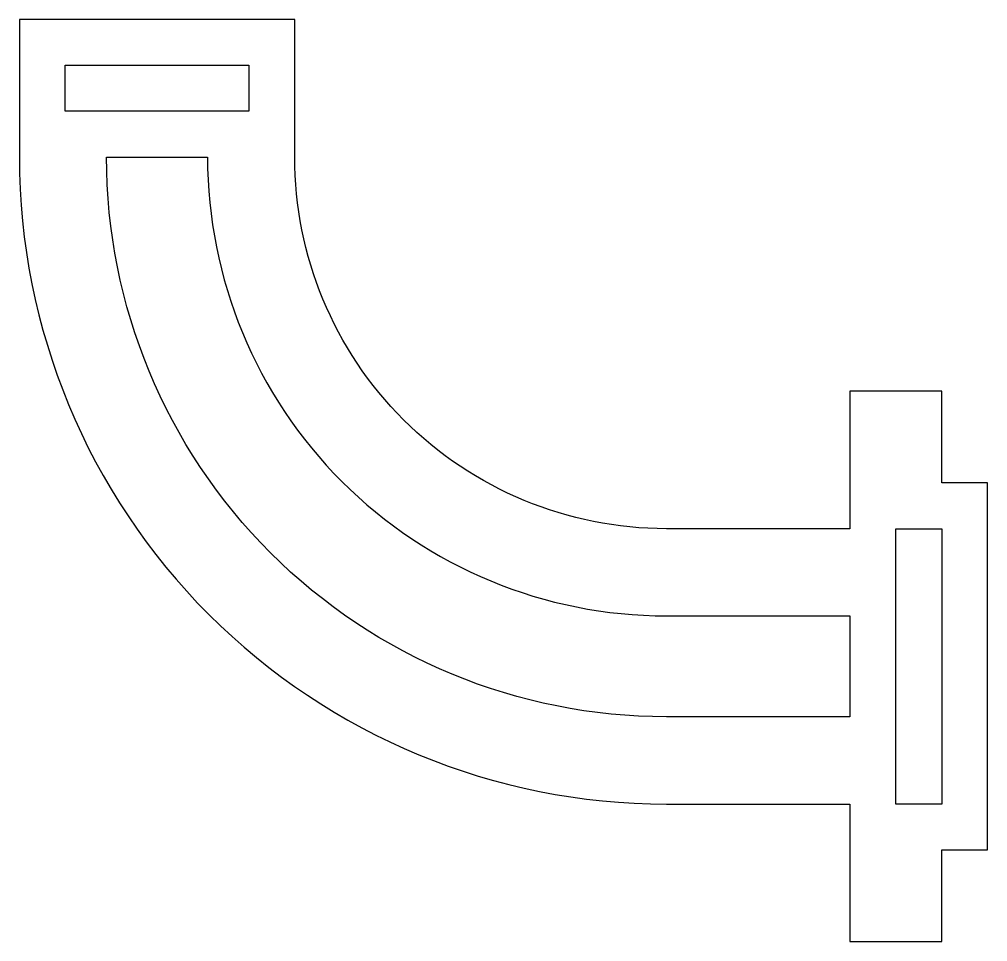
# Model space of a CAD drawing. Header units: millimetres. Extents: x -106 to 0, y -1676 to -1575.
import ezdxf

# ---------------------------------------------------------------- set-up
doc = ezdxf.new("R2010")
doc.units = ezdxf.units.MM

msp = doc.modelspace()

# ---------------------------------------------------------------- linework, layer by layer
for points in [[(-15, -1675.86), (-5, -1675.86), (-5, -1665.86), (0, -1665.86), (0, -1625.86), (-5, -1625.86), (-5, -1615.86), (-15, -1615.86), (-15, -1630.86), (-35, -1630.86, -0.414214), (-75.5, -1590.36), (-75.5, -1575.36), (-105.5, -1575.36), (-105.5, -1590.36, 0.414214), (-35, -1660.86), (-15, -1660.86)], [(-15, -1640.36), (-15, -1651.36), (-35, -1651.36, -0.414214), (-96, -1590.36), (-85, -1590.36, 0.414214), (-35, -1640.36)]]:
    msp.add_lwpolyline(points, format="xyb", close=True)
for points in [[(-80.5, -1585.36), (-100.5, -1585.36), (-100.5, -1580.36), (-80.5, -1580.36)], [(-5, -1660.86), (-10, -1660.86), (-10, -1630.86), (-5, -1630.86)]]:
    msp.add_lwpolyline(points, close=True)

doc.saveas('drawing.dxf')
